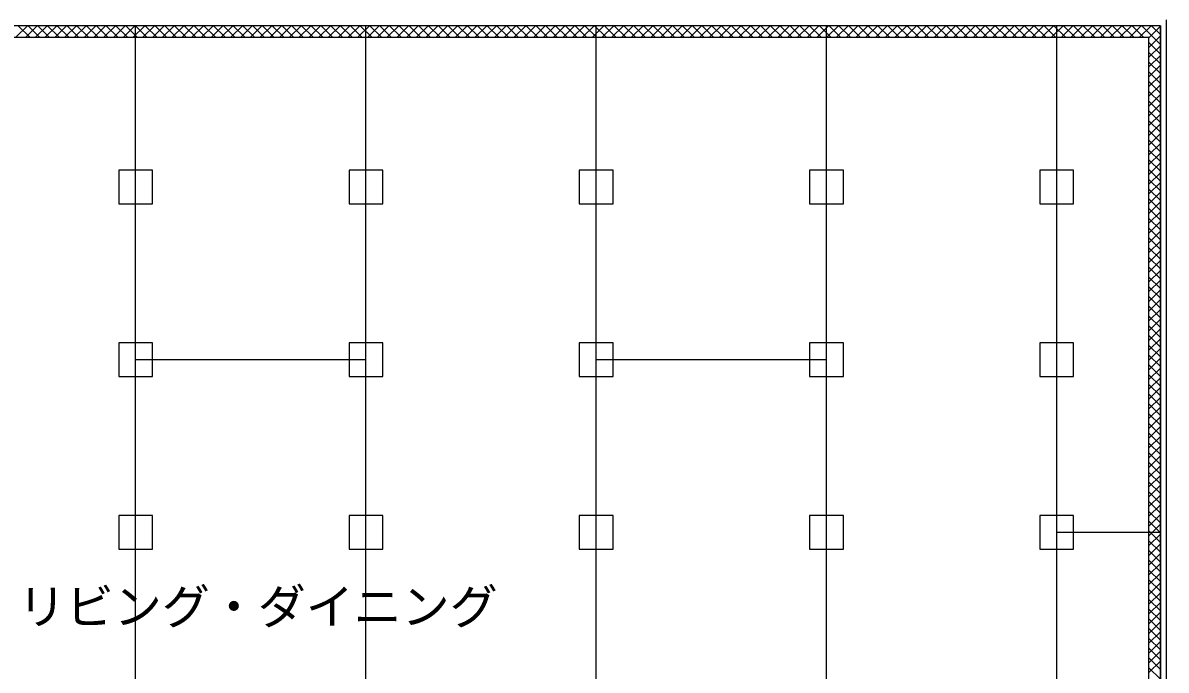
# Model space of a CAD drawing. Units: millimetres, scale not verified. Extents: x -6877 to 6873, y -4866 to 4752.
# Drawn here: x -4031 to -1053, y -1034 to 653 of the extents above; entities that cross this region are included whole.
import ezdxf
from ezdxf.enums import TextEntityAlignment as Align

# ---------------------------------------------------------------- set-up
doc = ezdxf.new("R2010")
doc.units = ezdxf.units.MM
doc.header["$LTSCALE"] = 50
for name, color, linetype in [('1-1_中線', 7, 'Continuous'), ('1-4_細線', 4, 'Continuous'), ('1-6_文字', 4, 'Continuous'), ('1-A_中線', 4, 'Continuous'), ('1-B_太線１', 2, 'Continuous')]:
    doc.layers.add(name, color=color, linetype=linetype)
doc.styles.add('ＭＳ ゴシック', font='')
doc.styles.get('ＭＳ ゴシック').set_extended_font_data('MS Gothic')

msp = doc.modelspace()

# ---------------------------------------------------------------- linework, layer by layer
at = {"layer": '1-1_中線'}
for p, q in [((-1067.55, 645.4), (-5467.55, 645.4)), ((-3737.55, -2714.6), (-3737.55, 645.4)), ((-3137.55, -2714.6), (-3137.55, 645.4)), ((-2537.55, -2714.6), (-2537.55, 645.4)), ((-1937.55, -2714.6), (-1937.55, 645.4)), ((-1337.55, -2204.6), (-1337.55, 645.4)), ((-3737.55, -224.6), (-3137.55, -224.6)), ((-2537.55, -224.6), (-1937.55, -224.6)), ((-1337.55, -674.6), (-1067.55, -674.6))]:
    msp.add_line(p, q, dxfattribs=at)
msp.add_lwpolyline([(-1067.55, 645.4), (-1067.55, -2204.6), (-1337.55, -2204.6)], dxfattribs=at)
at = {"layer": '1-4_細線'}
msp.add_line((-1052.55, 660.4), (-1052.55, -2219.6), dxfattribs=at)
at = {"layer": '1-A_中線'}
for p, q in [((-4019.29, 645.4), (-4049.29, 615.4)), ((-4043.45, 645.4), (-4013.45, 615.4)), ((-3993.84, 645.4), (-4023.84, 615.4)), ((-4017.99, 645.4), (-3987.99, 615.4)), ((-3968.38, 645.4), (-3998.38, 615.4)), ((-3992.54, 645.4), (-3962.54, 615.4)), ((-3942.93, 645.4), (-3972.93, 615.4)), ((-3967.08, 645.4), (-3937.08, 615.4)), ((-3917.47, 645.4), (-3947.47, 615.4)), ((-3941.63, 645.4), (-3911.63, 615.4)), ((-3892.02, 645.4), (-3922.02, 615.4)), ((-3916.17, 645.4), (-3886.17, 615.4)), ((-3866.56, 645.4), (-3896.56, 615.4)), ((-3890.71, 645.4), (-3860.71, 615.4)), ((-3841.1, 645.4), (-3871.1, 615.4)), ((-3865.26, 645.4), (-3835.26, 615.4)), ((-3815.65, 645.4), (-3845.65, 615.4)), ((-3839.8, 645.4), (-3809.8, 615.4)), ((-3790.19, 645.4), (-3820.19, 615.4)), ((-3814.35, 645.4), (-3784.35, 615.4)), ((-3764.74, 645.4), (-3794.74, 615.4)), ((-3788.89, 645.4), (-3758.89, 615.4)), ((-3739.28, 645.4), (-3769.28, 615.4)), ((-3763.44, 645.4), (-3733.44, 615.4)), ((-3713.82, 645.4), (-3743.82, 615.4)), ((-3737.98, 645.4), (-3707.98, 615.4)), ((-3688.37, 645.4), (-3718.37, 615.4)), ((-3712.52, 645.4), (-3682.52, 615.4)), ((-3662.91, 645.4), (-3692.91, 615.4)), ((-3687.07, 645.4), (-3657.07, 615.4)), ((-3637.46, 645.4), (-3667.46, 615.4)), ((-3661.61, 645.4), (-3631.61, 615.4)), ((-3612, 645.4), (-3642, 615.4)), ((-3636.16, 645.4), (-3606.16, 615.4)), ((-3586.55, 645.4), (-3616.55, 615.4)), ((-3610.7, 645.4), (-3580.7, 615.4)), ((-3561.09, 645.4), (-3591.09, 615.4)), ((-3585.24, 645.4), (-3555.24, 615.4)), ((-3535.63, 645.4), (-3565.63, 615.4)), ((-3559.79, 645.4), (-3529.79, 615.4)), ((-3510.18, 645.4), (-3540.18, 615.4)), ((-3534.33, 645.4), (-3504.33, 615.4)), ((-3484.72, 645.4), (-3514.72, 615.4)), ((-3508.88, 645.4), (-3478.88, 615.4)), ((-3459.27, 645.4), (-3489.27, 615.4)), ((-3483.42, 645.4), (-3453.42, 615.4)), ((-3433.81, 645.4), (-3463.81, 615.4)), ((-3457.97, 645.4), (-3427.97, 615.4)), ((-3408.35, 645.4), (-3438.35, 615.4)), ((-3432.51, 645.4), (-3402.51, 615.4)), ((-3382.9, 645.4), (-3412.9, 615.4)), ((-3407.05, 645.4), (-3377.05, 615.4)), ((-3357.44, 645.4), (-3387.44, 615.4)), ((-3381.6, 645.4), (-3351.6, 615.4)), ((-3331.99, 645.4), (-3361.99, 615.4)), ((-3356.14, 645.4), (-3326.14, 615.4)), ((-3306.53, 645.4), (-3336.53, 615.4)), ((-3330.69, 645.4), (-3300.69, 615.4)), ((-3281.08, 645.4), (-3311.08, 615.4)), ((-3305.23, 645.4), (-3275.23, 615.4)), ((-3255.62, 645.4), (-3285.62, 615.4)), ((-3279.77, 645.4), (-3249.77, 615.4)), ((-3230.16, 645.4), (-3260.16, 615.4)), ((-3254.32, 645.4), (-3224.32, 615.4)), ((-3204.71, 645.4), (-3234.71, 615.4)), ((-3228.86, 645.4), (-3198.86, 615.4)), ((-3179.25, 645.4), (-3209.25, 615.4)), ((-3203.41, 645.4), (-3173.41, 615.4)), ((-3153.8, 645.4), (-3183.8, 615.4)), ((-3177.95, 645.4), (-3147.95, 615.4)), ((-3128.34, 645.4), (-3158.34, 615.4)), ((-3152.5, 645.4), (-3122.5, 615.4)), ((-3102.88, 645.4), (-3132.88, 615.4)), ((-3127.04, 645.4), (-3097.04, 615.4)), ((-3077.43, 645.4), (-3107.43, 615.4)), ((-3101.58, 645.4), (-3071.58, 615.4)), ((-3051.97, 645.4), (-3081.97, 615.4)), ((-3076.13, 645.4), (-3046.13, 615.4)), ((-3026.52, 645.4), (-3056.52, 615.4)), ((-3050.67, 645.4), (-3020.67, 615.4)), ((-3001.06, 645.4), (-3031.06, 615.4)), ((-3025.22, 645.4), (-2995.22, 615.4)), ((-2975.6, 645.4), (-3005.6, 615.4)), ((-2999.76, 645.4), (-2969.76, 615.4)), ((-2950.15, 645.4), (-2980.15, 615.4)), ((-2974.3, 645.4), (-2944.3, 615.4)), ((-2924.69, 645.4), (-2954.69, 615.4)), ((-2948.85, 645.4), (-2918.85, 615.4)), ((-2899.24, 645.4), (-2929.24, 615.4)), ((-2923.39, 645.4), (-2893.39, 615.4)), ((-2873.78, 645.4), (-2903.78, 615.4)), ((-2897.94, 645.4), (-2867.94, 615.4)), ((-2848.33, 645.4), (-2878.33, 615.4)), ((-2872.48, 645.4), (-2842.48, 615.4)), ((-2822.87, 645.4), (-2852.87, 615.4)), ((-2847.03, 645.4), (-2817.03, 615.4)), ((-2797.41, 645.4), (-2827.41, 615.4)), ((-2821.57, 645.4), (-2791.57, 615.4)), ((-2771.96, 645.4), (-2801.96, 615.4)), ((-2796.11, 645.4), (-2766.11, 615.4)), ((-2746.5, 645.4), (-2776.5, 615.4)), ((-2770.66, 645.4), (-2740.66, 615.4)), ((-2721.05, 645.4), (-2751.05, 615.4)), ((-2745.2, 645.4), (-2715.2, 615.4)), ((-2695.59, 645.4), (-2725.59, 615.4)), ((-2719.75, 645.4), (-2689.75, 615.4)), ((-2670.13, 645.4), (-2700.13, 615.4)), ((-2694.29, 645.4), (-2664.29, 615.4)), ((-2644.68, 645.4), (-2674.68, 615.4)), ((-2668.83, 645.4), (-2638.83, 615.4)), ((-2619.22, 645.4), (-2649.22, 615.4)), ((-2643.38, 645.4), (-2613.38, 615.4)), ((-2593.77, 645.4), (-2623.77, 615.4)), ((-2617.92, 645.4), (-2587.92, 615.4)), ((-2568.31, 645.4), (-2598.31, 615.4)), ((-2592.47, 645.4), (-2562.47, 615.4)), ((-2542.86, 645.4), (-2572.86, 615.4)), ((-2567.01, 645.4), (-2537.01, 615.4)), ((-2517.4, 645.4), (-2547.4, 615.4)), ((-2541.56, 645.4), (-2511.56, 615.4)), ((-2491.94, 645.4), (-2521.94, 615.4)), ((-2516.1, 645.4), (-2486.1, 615.4)), ((-2466.49, 645.4), (-2496.49, 615.4)), ((-2490.64, 645.4), (-2460.64, 615.4)), ((-2441.03, 645.4), (-2471.03, 615.4)), ((-2465.19, 645.4), (-2435.19, 615.4)), ((-2415.58, 645.4), (-2445.58, 615.4)), ((-2439.73, 645.4), (-2409.73, 615.4)), ((-2390.12, 645.4), (-2420.12, 615.4)), ((-2414.28, 645.4), (-2384.28, 615.4)), ((-2364.66, 645.4), (-2394.66, 615.4)), ((-2388.82, 645.4), (-2358.82, 615.4)), ((-2339.21, 645.4), (-2369.21, 615.4)), ((-2363.36, 645.4), (-2333.36, 615.4)), ((-2313.75, 645.4), (-2343.75, 615.4)), ((-2337.91, 645.4), (-2307.91, 615.4)), ((-2288.3, 645.4), (-2318.3, 615.4)), ((-2312.45, 645.4), (-2282.45, 615.4)), ((-2262.84, 645.4), (-2292.84, 615.4)), ((-2287, 645.4), (-2257, 615.4)), ((-2237.39, 645.4), (-2267.39, 615.4)), ((-2261.54, 645.4), (-2231.54, 615.4)), ((-2211.93, 645.4), (-2241.93, 615.4)), ((-2236.08, 645.4), (-2206.08, 615.4)), ((-2186.47, 645.4), (-2216.47, 615.4)), ((-2210.63, 645.4), (-2180.63, 615.4)), ((-2161.02, 645.4), (-2191.02, 615.4)), ((-2185.17, 645.4), (-2155.17, 615.4)), ((-2135.56, 645.4), (-2165.56, 615.4)), ((-2159.72, 645.4), (-2129.72, 615.4)), ((-2110.11, 645.4), (-2140.11, 615.4)), ((-2134.26, 645.4), (-2104.26, 615.4)), ((-2084.65, 645.4), (-2114.65, 615.4)), ((-2108.81, 645.4), (-2078.81, 615.4)), ((-2059.19, 645.4), (-2089.19, 615.4)), ((-2083.35, 645.4), (-2053.35, 615.4)), ((-2033.74, 645.4), (-2063.74, 615.4)), ((-2057.89, 645.4), (-2027.89, 615.4)), ((-2008.28, 645.4), (-2038.28, 615.4)), ((-2032.44, 645.4), (-2002.44, 615.4)), ((-1982.83, 645.4), (-2012.83, 615.4)), ((-2006.98, 645.4), (-1976.98, 615.4)), ((-1957.37, 645.4), (-1987.37, 615.4)), ((-1981.53, 645.4), (-1951.53, 615.4)), ((-1931.92, 645.4), (-1961.92, 615.4)), ((-1956.07, 645.4), (-1926.07, 615.4)), ((-1906.46, 645.4), (-1936.46, 615.4)), ((-1930.61, 645.4), (-1900.61, 615.4)), ((-1881, 645.4), (-1911, 615.4)), ((-1905.16, 645.4), (-1875.16, 615.4)), ((-1855.55, 645.4), (-1885.55, 615.4)), ((-1879.7, 645.4), (-1849.7, 615.4)), ((-1830.09, 645.4), (-1860.09, 615.4)), ((-1854.25, 645.4), (-1824.25, 615.4)), ((-1804.64, 645.4), (-1834.64, 615.4)), ((-1828.79, 645.4), (-1798.79, 615.4)), ((-1779.18, 645.4), (-1809.18, 615.4)), ((-1803.34, 645.4), (-1773.34, 615.4)), ((-1753.72, 645.4), (-1783.72, 615.4)), ((-1777.88, 645.4), (-1747.88, 615.4)), ((-1728.27, 645.4), (-1758.27, 615.4)), ((-1752.42, 645.4), (-1722.42, 615.4)), ((-1702.81, 645.4), (-1732.81, 615.4)), ((-1726.97, 645.4), (-1696.97, 615.4)), ((-1677.36, 645.4), (-1707.36, 615.4)), ((-1701.51, 645.4), (-1671.51, 615.4)), ((-1651.9, 645.4), (-1681.9, 615.4)), ((-1676.06, 645.4), (-1646.06, 615.4)), ((-1626.45, 645.4), (-1656.45, 615.4)), ((-1650.6, 645.4), (-1620.6, 615.4)), ((-1600.99, 645.4), (-1630.99, 615.4)), ((-1625.14, 645.4), (-1595.14, 615.4)), ((-1575.53, 645.4), (-1605.53, 615.4)), ((-1599.69, 645.4), (-1569.69, 615.4)), ((-1550.08, 645.4), (-1580.08, 615.4)), ((-1574.23, 645.4), (-1544.23, 615.4)), ((-1524.62, 645.4), (-1554.62, 615.4)), ((-1548.78, 645.4), (-1518.78, 615.4)), ((-1499.17, 645.4), (-1529.17, 615.4)), ((-1523.32, 645.4), (-1493.32, 615.4)), ((-1473.71, 645.4), (-1503.71, 615.4)), ((-1497.87, 645.4), (-1467.87, 615.4)), ((-1448.25, 645.4), (-1478.25, 615.4)), ((-1472.41, 645.4), (-1442.41, 615.4)), ((-1422.8, 645.4), (-1452.8, 615.4)), ((-1446.95, 645.4), (-1416.95, 615.4)), ((-1397.34, 645.4), (-1427.34, 615.4)), ((-1421.5, 645.4), (-1391.5, 615.4)), ((-1371.89, 645.4), (-1401.89, 615.4)), ((-1396.04, 645.4), (-1366.04, 615.4)), ((-1346.43, 645.4), (-1376.43, 615.4)), ((-1370.59, 645.4), (-1340.59, 615.4)), ((-1320.98, 645.4), (-1350.98, 615.4)), ((-1345.13, 645.4), (-1315.13, 615.4)), ((-1295.52, 645.4), (-1325.52, 615.4)), ((-1319.67, 645.4), (-1289.67, 615.4)), ((-1270.06, 645.4), (-1300.06, 615.4)), ((-1294.22, 645.4), (-1264.22, 615.4)), ((-1244.61, 645.4), (-1274.61, 615.4)), ((-1268.76, 645.4), (-1238.76, 615.4)), ((-1219.15, 645.4), (-1249.15, 615.4)), ((-1243.31, 645.4), (-1213.31, 615.4)), ((-1193.7, 645.4), (-1223.7, 615.4)), ((-1217.85, 645.4), (-1187.85, 615.4)), ((-1168.24, 645.4), (-1198.24, 615.4)), ((-1192.4, 645.4), (-1162.4, 615.4)), ((-1142.78, 645.4), (-1172.78, 615.4)), ((-1166.94, 645.4), (-1136.94, 615.4)), ((-1117.33, 645.4), (-1147.33, 615.4)), ((-1141.48, 645.4), (-1111.48, 615.4)), ((-1091.87, 645.4), (-1121.87, 615.4)), ((-1116.03, 645.4), (-1067.55, 596.93)), ((-1067.55, 644.27), (-1097.55, 614.27)), ((-1090.57, 645.4), (-1067.55, 622.39)), ((-5437.55, 615.4), (-1097.55, 615.4)), ((-1067.55, 618.81), (-1097.55, 588.81)), ((-1097.55, -2174.6), (-1097.55, 615.4)), ((-1097.55, 601.47), (-1067.55, 571.47)), ((-1067.55, 593.36), (-1097.55, 563.36)), ((-1097.55, 576.02), (-1067.55, 546.02)), ((-1067.55, 567.9), (-1097.55, 537.9)), ((-1097.55, 550.56), (-1067.55, 520.56)), ((-1067.55, 542.44), (-1097.55, 512.44)), ((-1097.55, 525.11), (-1067.55, 495.11)), ((-1067.55, 516.99), (-1097.55, 486.99)), ((-1097.55, 499.65), (-1067.55, 469.65)), ((-1067.55, 491.53), (-1097.55, 461.53)), ((-1097.55, 474.2), (-1067.55, 444.2)), ((-1067.55, 466.08), (-1097.55, 436.08)), ((-1097.55, 448.74), (-1067.55, 418.74)), ((-1067.55, 440.62), (-1097.55, 410.62)), ((-1097.55, 423.28), (-1067.55, 393.28)), ((-1067.55, 415.16), (-1097.55, 385.16)), ((-1097.55, 397.83), (-1067.55, 367.83)), ((-1067.55, 389.71), (-1097.55, 359.71)), ((-1097.55, 372.37), (-1067.55, 342.37)), ((-1067.55, 364.25), (-1097.55, 334.25)), ((-1097.55, 346.92), (-1067.55, 316.92)), ((-1067.55, 338.8), (-1097.55, 308.8)), ((-1097.55, 321.46), (-1067.55, 291.46)), ((-1067.55, 313.34), (-1097.55, 283.34)), ((-1097.55, 296), (-1067.55, 266)), ((-1067.55, 287.88), (-1097.55, 257.88)), ((-1097.55, 270.55), (-1067.55, 240.55)), ((-1067.55, 262.43), (-1097.55, 232.43)), ((-1097.55, 245.09), (-1067.55, 215.09)), ((-1067.55, 236.97), (-1097.55, 206.97)), ((-1097.55, 219.64), (-1067.55, 189.64)), ((-1067.55, 211.52), (-1097.55, 181.52)), ((-1097.55, 194.18), (-1067.55, 164.18)), ((-1067.55, 186.06), (-1097.55, 156.06)), ((-1097.55, 168.72), (-1067.55, 138.72)), ((-1067.55, 160.61), (-1097.55, 130.61)), ((-1097.55, 143.27), (-1067.55, 113.27)), ((-1067.55, 135.15), (-1097.55, 105.15)), ((-1097.55, 117.81), (-1067.55, 87.81)), ((-1067.55, 109.69), (-1097.55, 79.69)), ((-1097.55, 92.36), (-1067.55, 62.36)), ((-1067.55, 84.24), (-1097.55, 54.24)), ((-1097.55, 66.9), (-1067.55, 36.9)), ((-1067.55, 58.78), (-1097.55, 28.78)), ((-1097.55, 41.45), (-1067.55, 11.45)), ((-1067.55, 33.33), (-1097.55, 3.33)), ((-1097.55, 15.99), (-1067.55, -14.01)), ((-1067.55, 7.87), (-1097.55, -22.13)), ((-1097.55, -9.47), (-1067.55, -39.47)), ((-1067.55, -17.59), (-1097.55, -47.59)), ((-1097.55, -34.92), (-1067.55, -64.92)), ((-1067.55, -43.04), (-1097.55, -73.04)), ((-1097.55, -60.38), (-1067.55, -90.38)), ((-1067.55, -68.5), (-1097.55, -98.5)), ((-1097.55, -85.83), (-1067.55, -115.83)), ((-1067.55, -93.95), (-1097.55, -123.95)), ((-1097.55, -111.29), (-1067.55, -141.29)), ((-1067.55, -119.41), (-1097.55, -149.41)), ((-1097.55, -136.75), (-1067.55, -166.75)), ((-1067.55, -144.86), (-1097.55, -174.86)), ((-1097.55, -162.2), (-1067.55, -192.2)), ((-1067.55, -170.32), (-1097.55, -200.32)), ((-1097.55, -187.66), (-1067.55, -217.66)), ((-1067.55, -195.78), (-1097.55, -225.78)), ((-1097.55, -213.11), (-1067.55, -243.11)), ((-1067.55, -221.23), (-1097.55, -251.23)), ((-1097.55, -238.57), (-1067.55, -268.57)), ((-1067.55, -246.69), (-1097.55, -276.69)), ((-1097.55, -264.02), (-1067.55, -294.02)), ((-1067.55, -272.14), (-1097.55, -302.14)), ((-1097.55, -289.48), (-1067.55, -319.48)), ((-1067.55, -297.6), (-1097.55, -327.6)), ((-1097.55, -314.94), (-1067.55, -344.94)), ((-1067.55, -323.06), (-1097.55, -353.06)), ((-1097.55, -340.39), (-1067.55, -370.39)), ((-1067.55, -348.51), (-1097.55, -378.51)), ((-1097.55, -365.85), (-1067.55, -395.85)), ((-1067.55, -373.97), (-1097.55, -403.97)), ((-1097.55, -391.3), (-1067.55, -421.3)), ((-1067.55, -399.42), (-1097.55, -429.42)), ((-1097.55, -416.76), (-1067.55, -446.76)), ((-1067.55, -424.88), (-1097.55, -454.88)), ((-1097.55, -442.22), (-1067.55, -472.22)), ((-1067.55, -450.33), (-1097.55, -480.33)), ((-1097.55, -467.67), (-1067.55, -497.67)), ((-1067.55, -475.79), (-1097.55, -505.79)), ((-1097.55, -493.13), (-1067.55, -523.13)), ((-1067.55, -501.25), (-1097.55, -531.25)), ((-1097.55, -518.58), (-1067.55, -548.58)), ((-1067.55, -526.7), (-1097.55, -556.7)), ((-1097.55, -544.04), (-1067.55, -574.04)), ((-1067.55, -552.16), (-1097.55, -582.16)), ((-1097.55, -569.49), (-1067.55, -599.49)), ((-1067.55, -577.61), (-1097.55, -607.61)), ((-1097.55, -594.95), (-1067.55, -624.95)), ((-1067.55, -603.07), (-1097.55, -633.07)), ((-1097.55, -620.41), (-1067.55, -650.41)), ((-1067.55, -628.53), (-1097.55, -658.53)), ((-1097.55, -645.86), (-1067.55, -675.86)), ((-1067.55, -653.98), (-1097.55, -683.98)), ((-1097.55, -671.32), (-1067.55, -701.32)), ((-1067.55, -679.44), (-1097.55, -709.44)), ((-1097.55, -696.77), (-1067.55, -726.77)), ((-1067.55, -704.89), (-1097.55, -734.89)), ((-1097.55, -722.23), (-1067.55, -752.23)), ((-1067.55, -730.35), (-1097.55, -760.35)), ((-1097.55, -747.69), (-1067.55, -777.69)), ((-1067.55, -755.8), (-1097.55, -785.8)), ((-1097.55, -773.14), (-1067.55, -803.14)), ((-1067.55, -781.26), (-1097.55, -811.26)), ((-1097.55, -798.6), (-1067.55, -828.6)), ((-1067.55, -806.72), (-1097.55, -836.72)), ((-1097.55, -824.05), (-1067.55, -854.05)), ((-1067.55, -832.17), (-1097.55, -862.17)), ((-1097.55, -849.51), (-1067.55, -879.51)), ((-1067.55, -857.63), (-1097.55, -887.63)), ((-1097.55, -874.96), (-1067.55, -904.96)), ((-1067.55, -883.08), (-1097.55, -913.08)), ((-1097.55, -900.42), (-1067.55, -930.42)), ((-1067.55, -908.54), (-1097.55, -938.54)), ((-1097.55, -925.88), (-1067.55, -955.88)), ((-1067.55, -934), (-1097.55, -964)), ((-1097.55, -951.33), (-1067.55, -981.33)), ((-1067.55, -959.45), (-1097.55, -989.45)), ((-1097.55, -976.79), (-1067.55, -1006.79)), ((-1067.55, -984.91), (-1097.55, -1014.91)), ((-1097.55, -1002.24), (-1067.55, -1032.24)), ((-1067.55, -1010.36), (-1097.55, -1040.36)), ((-1097.55, -1027.7), (-1067.55, -1057.7))]:
    msp.add_line(p, q, dxfattribs=at)
msp.add_lwpolyline([(-1067.55, -2204.6), (-1067.55, 645.4), (-5467.55, 645.4), (-5467.55, -2714.6), (-1337.55, -2714.6)], dxfattribs=at)
at = {"layer": '1-B_太線１'}
for points in [[(-3781.55, 269.4), (-3781.55, 181.4), (-3693.55, 181.4), (-3693.55, 269.4)], [(-3181.55, 269.4), (-3181.55, 181.4), (-3093.55, 181.4), (-3093.55, 269.4)], [(-2581.55, 269.4), (-2581.55, 181.4), (-2493.55, 181.4), (-2493.55, 269.4)], [(-1981.55, 269.4), (-1981.55, 181.4), (-1893.55, 181.4), (-1893.55, 269.4)], [(-1381.55, 269.4), (-1381.55, 181.4), (-1293.55, 181.4), (-1293.55, 269.4)], [(-3781.55, -180.6), (-3781.55, -268.6), (-3693.55, -268.6), (-3693.55, -180.6)], [(-3181.55, -180.6), (-3181.55, -268.6), (-3093.55, -268.6), (-3093.55, -180.6)], [(-2581.55, -180.6), (-2581.55, -268.6), (-2493.55, -268.6), (-2493.55, -180.6)], [(-1981.55, -180.6), (-1981.55, -268.6), (-1893.55, -268.6), (-1893.55, -180.6)], [(-1381.55, -180.6), (-1381.55, -268.6), (-1293.55, -268.6), (-1293.55, -180.6)], [(-3781.55, -630.6), (-3781.55, -718.6), (-3693.55, -718.6), (-3693.55, -630.6)], [(-3181.55, -630.6), (-3181.55, -718.6), (-3093.55, -718.6), (-3093.55, -630.6)], [(-2581.55, -630.6), (-2581.55, -718.6), (-2493.55, -718.6), (-2493.55, -630.6)], [(-1981.55, -630.6), (-1981.55, -718.6), (-1893.55, -718.6), (-1893.55, -630.6)], [(-1381.55, -630.6), (-1381.55, -718.6), (-1293.55, -718.6), (-1293.55, -630.6)]]:
    msp.add_lwpolyline(points, close=True, dxfattribs=at)

# ---------------------------------------------------------------- texts
at = {"layer": '1-6_文字', "style": 'ＭＳ ゴシック'}
msp.add_text('リビング・ダイニング', height=91.64, dxfattribs=at).set_placement((-4044.25, -941.62), align=Align.BOTTOM_LEFT)

doc.saveas('drawing.dxf')
